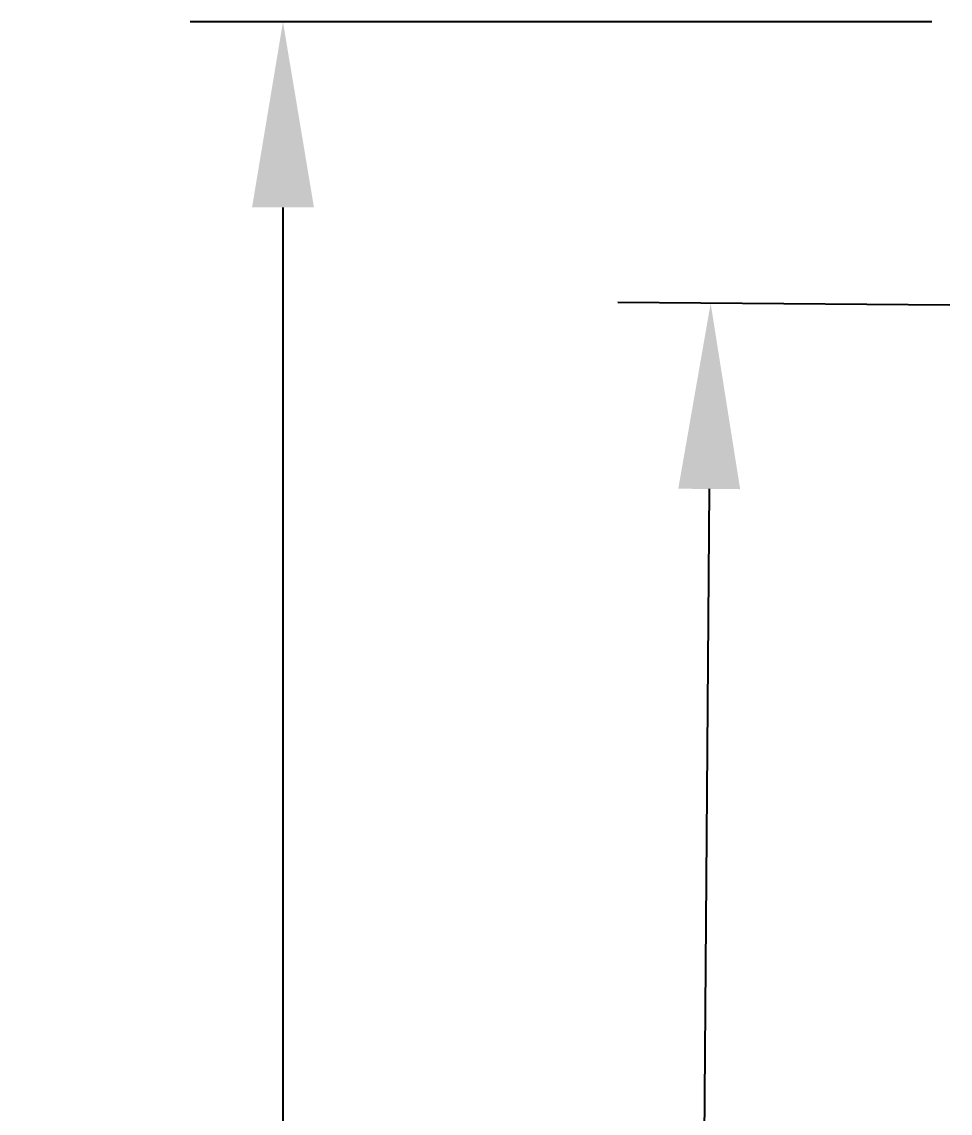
# Model space of a CAD drawing. Header units: millimetres. Extents: x 87.1 to 112.1, y 49.9 to 85.1.
# Drawn here: x 87.13 to 99.62, y 70.3 to 85 of the extents above; entities that cross this region are included whole.
import ezdxf

# ---------------------------------------------------------------- set-up
doc = ezdxf.new("R2010")
doc.units = ezdxf.units.MM
doc.dimstyles.new('ISO-25', dxfattribs={"dimtxt": 2.5, "dimasz": 2.5, "dimexe": 1.25, "dimexo": 0.625, "dimtad": 1, "dimtxsty": 'Standard', "dimcen": 2.5, "dimadec": 0, "dimazin": 0, "dimtfac": 1, "dimtmove": 0, "dimatfit": 3, "dimfxl": 1, "dimarcsym": 0})

# ---------------------------------------------------------------- blocks, each defined once
blk = doc.blocks.new('*D17')
at = {"color": 0, "lineweight": -2, "transparency": 16777216}
for p, q in [((99.375, 85), (89.392, 85)), ((90.642, 82.5), (90.642, 52.5)), ((99.375, 50), (89.392, 50))]:
    blk.add_line(p, q, dxfattribs=at)
at = {"color": 0, "transparency": 16777216}
for points in [[(90.225, 82.5), (91.059, 82.5), (90.642, 85)], [(90.225, 52.5), (91.059, 52.5), (90.642, 50)]]:
    blk.add_solid(points, dxfattribs=at)
at = {"layer": 'Defpoints', "color": 0, "transparency": 16777216}
for p in [(100, 85), (90.642, 50), (100, 50)]:
    blk.add_point(p, dxfattribs=at)
at = {"color": 0, "transparency": 16777216, "insert": (88.767, 67.5), "char_height": 2.5, "attachment_point": 5, "rotation": 90}
blk.add_mtext('35', dxfattribs=at)
blk = doc.blocks.new('*D18')
at = {"color": 0, "lineweight": -2, "transparency": 16777216}
for p, q in [((99.618, 81.184), (95.149, 81.218)), ((96.38, 78.709), (96.176, 52.466)), ((99.375, 49.941), (94.906, 49.976))]:
    blk.add_line(p, q, dxfattribs=at)
at = {"color": 0, "transparency": 16777216}
for points in [[(95.963, 78.712), (96.796, 78.706), (96.399, 81.209)], [(95.759, 52.47), (96.592, 52.463), (96.156, 49.966)]]:
    blk.add_solid(points, dxfattribs=at)
at = {"layer": 'Defpoints', "color": 0, "transparency": 16777216}
for p in [(100.243, 81.179), (96.156, 49.966), (100, 49.936)]:
    blk.add_point(p, dxfattribs=at)
at = {"color": 0, "transparency": 16777216, "insert": (94.194, 65.604), "char_height": 2.5, "attachment_point": 5, "rotation": 89.5544}
blk.add_mtext('31,24', dxfattribs=at)

msp = doc.modelspace()

# ---------------------------------------------------------------- dimensions: what is measured, and where the dimension line sits
dim = msp.add_linear_dim(base=(90.642, 50), p1=(100, 85), p2=(100, 50), angle=90, dimstyle='ISO-25')
dim.commit()
dim.dimension.update_dxf_attribs({"geometry": '*D17', "text_midpoint": (88.767, 67.5)})
dim = msp.add_aligned_dim(p1=(100.243, 81.179), p2=(100, 49.936), distance=-3.844, dimstyle='ISO-25')
dim.commit()
dim.dimension.update_dxf_attribs({"geometry": '*D18', "text_midpoint": (94.194, 65.604)})

doc.saveas('drawing.dxf')
